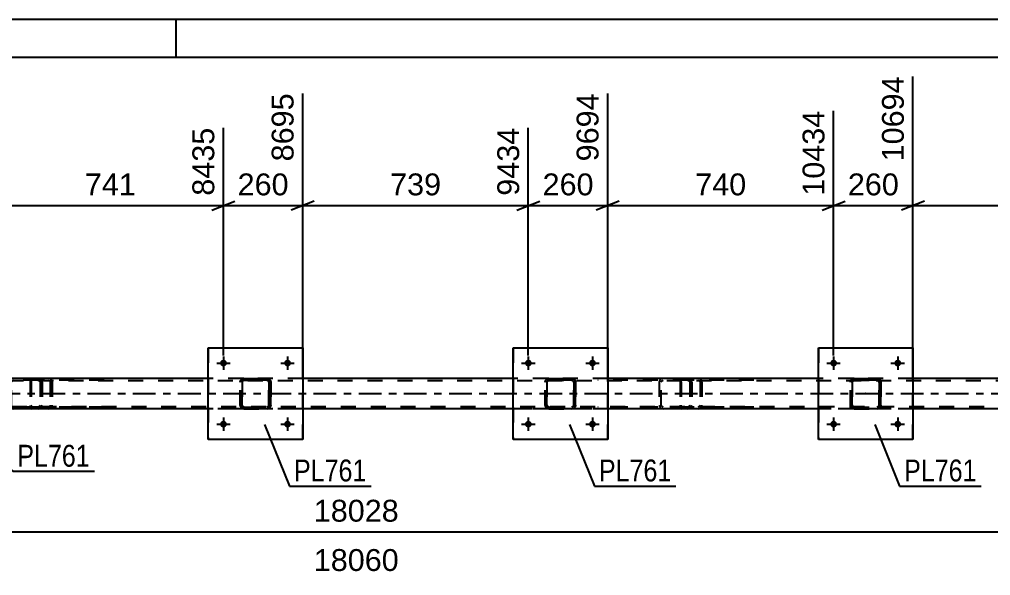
# Model space of a CAD drawing. Header units: millimetres. Extents: x 0 to 841, y 0 to 594.
# Drawn here: x 400.5 to 527.7, y 521.2 to 594 of the extents above; entities that cross this region are included whole.
import ezdxf

# ---------------------------------------------------------------- set-up
doc = ezdxf.new("R2010")
doc.units = ezdxf.units.MM
doc.linetypes.add('DXK_LINE_DOT2', pattern=[3.9198, 1.9599, -1.9599])
doc.linetypes.add('DXK_LINE_DOT3', pattern=[5.9187, 2.979, -0.9799, 0.9799, -0.9799])
doc.styles.add('Arial', font='ARIAL.TTF', dxfattribs={"height": 0.2})
doc.styles.add('Arial Narrow', font='ARIALN.TTF', dxfattribs={"height": 0.2})

# ---------------------------------------------------------------- blocks, each defined once
blk = doc.blocks.new('Unknown-318464264-1115')
at = {"color": 5, "linetype": 'Continuous'}
for p, q in [((841, 594), (0, 594)), ((421, 589), (421, 594)), ((836, 589), (5, 589))]:
    blk.add_line(p, q, dxfattribs=at)
blk = doc.blocks.new('Part-318464264-1880 - 1696')
at = {"color": 7, "linetype": 'DXK_LINE_DOT2'}
for p, q in [((765.53, 546.67), (89.78, 546.67)), ((437.58, 546.99), (425.18, 546.99)), ((477.53, 546.99), (465.13, 546.99)), ((517.53, 546.99), (505.13, 546.99)), ((89.78, 543.31), (765.53, 543.31)), ((765.53, 542.99), (105.14, 542.99)), ((437.58, 542.99), (425.18, 542.99)), ((477.53, 542.99), (465.13, 542.99)), ((517.53, 542.99), (505.13, 542.99))]:
    blk.add_line(p, q, dxfattribs=at)
at = {"color": 2, "linetype": 'Continuous'}
for p, q in [((425.18, 546.99), (397.53, 546.99)), ((465.13, 546.99), (437.58, 546.99)), ((505.13, 546.99), (477.53, 546.99)), ((545.13, 546.99), (517.53, 546.99)), ((425.18, 542.99), (397.53, 542.99)), ((465.13, 542.99), (437.58, 542.99)), ((505.13, 542.99), (477.53, 542.99)), ((545.13, 542.99), (517.53, 542.99))]:
    blk.add_line(p, q, dxfattribs=at)
at = {"color": 7, "linetype": 'DXK_LINE_DOT3'}
blk.add_line((89.78, 544.99), (765.53, 544.99), dxfattribs=at)
blk = doc.blocks.new('Part-318464264-1757 - 1696')
at = {"color": 7, "linetype": 'DXK_LINE_DOT2'}
for p, q in [((488.03, 546.99), (476.25, 546.99)), ((488.03, 546.75), (476.25, 546.75)), ((484.32, 546.65), (484.29, 546.51)), ((484.29, 546.51), (484.29, 543.47)), ((484.33, 546.69), (484.32, 546.65)), ((484.54, 546.51), (484.56, 546.6)), ((484.54, 543.47), (484.54, 546.51)), ((484.56, 546.6), (484.62, 546.68)), ((484.8, 546.99), (484.6, 546.95)), ((484.62, 546.68), (484.7, 546.73)), ((484.7, 546.73), (484.8, 546.75)), ((488.23, 546.95), (488.03, 546.99)), ((488.03, 546.75), (488.13, 546.73)), ((488.13, 546.73), (488.21, 546.68)), ((488.21, 546.68), (488.27, 546.6)), ((488.27, 546.6), (488.29, 546.51)), ((488.29, 546.51), (488.29, 543.47)), ((488.52, 546.65), (488.51, 546.69)), ((488.54, 546.51), (488.52, 546.65)), ((488.54, 546.51), (488.54, 543.47)), ((484.29, 543.47), (484.31, 543.39)), ((484.31, 543.39), (484.33, 543.29)), ((484.56, 543.38), (484.54, 543.47)), ((484.62, 543.3), (484.56, 543.38)), ((488.27, 543.38), (488.21, 543.3)), ((488.29, 543.47), (488.27, 543.38)), ((488.51, 543.29), (488.53, 543.39)), ((488.53, 543.39), (488.54, 543.47)), ((488.03, 543.23), (476.25, 543.23)), ((488.03, 542.99), (476.25, 542.99)), ((484.6, 543.03), (484.8, 542.99)), ((484.7, 543.25), (484.62, 543.3)), ((484.8, 543.23), (484.7, 543.25)), ((488.13, 543.25), (488.03, 543.23)), ((488.03, 542.99), (488.23, 543.03)), ((488.21, 543.3), (488.13, 543.25))]:
    blk.add_line(p, q, dxfattribs=at)
for centre, start, end in [((484.78, 546.49), 110.7574, 155.679), ((488.05, 546.49), 24.321, 69.2426), ((484.78, 543.49), 204.321, 249.2426), ((488.05, 543.49), 290.7574, 335.679)]:
    blk.add_arc(centre, 0.496, start, end, dxfattribs=at)
blk = doc.blocks.new('Part-318464264-1894 - 1696')
at = {"color": 7, "linetype": 'DXK_LINE_DOT2'}
for p, q in [((487.03, 546.69), (487.01, 546.51)), ((487.01, 546.51), (487.01, 543.47)), ((487.09, 546.85), (487.03, 546.69)), ((487.18, 546.95), (487.09, 546.85)), ((487.14, 546.51), (487.15, 546.6)), ((487.14, 546.51), (487.14, 543.47)), ((487.15, 546.6), (487.18, 546.68)), ((487.28, 546.99), (487.18, 546.95)), ((487.18, 546.68), (487.23, 546.73)), ((487.23, 546.73), (487.28, 546.75)), ((496.69, 546.99), (487.28, 546.99)), ((496.69, 546.75), (487.28, 546.75)), ((488.54, 546.75), (488.54, 546.99)), ((489.57, 546.95), (489.38, 546.99)), ((489.38, 546.75), (489.48, 546.73)), ((489.48, 546.73), (489.56, 546.68)), ((489.56, 546.68), (489.61, 546.6)), ((489.61, 546.6), (489.63, 546.51)), ((489.63, 546.51), (489.63, 543.47)), ((489.85, 546.65), (489.84, 546.69)), ((489.88, 546.51), (489.85, 546.65)), ((489.88, 546.51), (489.88, 543.47)), ((487.01, 543.47), (487.03, 543.29)), ((487.15, 543.38), (487.14, 543.47)), ((487.18, 543.3), (487.15, 543.38)), ((489.61, 543.38), (489.56, 543.3)), ((489.63, 543.47), (489.61, 543.38)), ((489.84, 543.29), (489.86, 543.39)), ((489.86, 543.39), (489.88, 543.47)), ((487.03, 543.29), (487.09, 543.13)), ((487.09, 543.13), (487.18, 543.03)), ((487.23, 543.25), (487.18, 543.3)), ((487.18, 543.03), (487.28, 542.99)), ((487.28, 543.23), (487.23, 543.25)), ((496.69, 543.23), (487.28, 543.23)), ((496.69, 542.99), (487.28, 542.99)), ((488.54, 542.99), (488.54, 543.23)), ((489.48, 543.25), (489.38, 543.23)), ((489.38, 542.99), (489.57, 543.03)), ((489.56, 543.3), (489.48, 543.25))]:
    blk.add_line(p, q, dxfattribs=at)
for centre, start, end in [((489.39, 546.5), 23.8485, 68.8051), ((489.39, 543.49), 291.1949, 336.1515)]:
    blk.add_arc(centre, 0.492, start, end, dxfattribs=at)
blk = doc.blocks.new('Part-318464264-1784 - 1696')
at = {"color": 7, "linetype": 'DXK_LINE_DOT2'}
for p, q in [((429.38, 546.51), (429.42, 546.69)), ((429.42, 546.69), (429.38, 546.51)), ((429.38, 543.47), (429.38, 546.51)), ((429.38, 546.51), (429.38, 546.51)), ((429.38, 543.47), (429.38, 546.51)), ((429.62, 546.51), (429.64, 546.6)), ((429.64, 546.6), (429.62, 546.51)), ((429.62, 543.47), (429.62, 546.51)), ((429.62, 546.51), (429.62, 546.51)), ((429.62, 546.51), (429.62, 543.47)), ((429.64, 546.6), (429.69, 546.68)), ((429.69, 546.68), (429.64, 546.6)), ((429.68, 546.95), (429.86, 546.99)), ((429.86, 546.99), (429.68, 546.95)), ((429.68, 546.95), (429.68, 546.95)), ((429.69, 546.68), (429.77, 546.73)), ((429.77, 546.73), (429.69, 546.68)), ((429.77, 546.73), (429.86, 546.75)), ((429.86, 546.75), (429.77, 546.73)), ((429.86, 546.99), (432.9, 546.99)), ((429.86, 546.99), (429.86, 546.99)), ((429.86, 546.99), (432.9, 546.99)), ((429.86, 546.75), (432.9, 546.75)), ((429.86, 546.75), (429.86, 546.75)), ((432.9, 546.75), (429.86, 546.75)), ((432.9, 546.99), (432.9, 546.99)), ((432.9, 546.99), (433.09, 546.95)), ((433.09, 546.95), (432.9, 546.99)), ((432.9, 546.75), (432.9, 546.75)), ((432.9, 546.75), (433, 546.73)), ((432.99, 546.73), (432.9, 546.75)), ((433.07, 546.68), (432.99, 546.73)), ((433, 546.73), (433.07, 546.68)), ((433.07, 546.68), (433.13, 546.6)), ((433.12, 546.6), (433.07, 546.68)), ((433.14, 546.51), (433.12, 546.6)), ((433.13, 546.6), (433.14, 546.51)), ((433.14, 543.47), (433.14, 546.51)), ((433.14, 546.51), (433.14, 546.51)), ((433.14, 546.51), (433.14, 543.47)), ((433.35, 546.69), (433.38, 546.51)), ((433.38, 546.51), (433.35, 546.69)), ((433.38, 543.47), (433.38, 546.51)), ((433.38, 546.51), (433.38, 546.51)), ((433.38, 546.51), (433.38, 543.47)), ((429.38, 543.47), (429.38, 543.47)), ((429.42, 543.29), (429.38, 543.47)), ((429.38, 543.47), (429.42, 543.29)), ((429.62, 543.47), (429.62, 543.47)), ((429.64, 543.38), (429.62, 543.47)), ((429.62, 543.47), (429.64, 543.38)), ((429.69, 543.3), (429.64, 543.38)), ((429.64, 543.38), (429.69, 543.3)), ((433.13, 543.38), (433.07, 543.3)), ((433.07, 543.3), (433.12, 543.38)), ((433.12, 543.38), (433.14, 543.47)), ((433.14, 543.47), (433.13, 543.38)), ((433.14, 543.47), (433.14, 543.47)), ((433.38, 543.47), (433.35, 543.29)), ((433.35, 543.29), (433.38, 543.47)), ((433.38, 543.47), (433.38, 543.47)), ((429.86, 542.99), (429.68, 543.03)), ((429.68, 543.03), (429.86, 542.99)), ((429.77, 543.25), (429.69, 543.3)), ((429.69, 543.3), (429.77, 543.25)), ((429.86, 543.23), (429.77, 543.25)), ((429.77, 543.25), (429.86, 543.23)), ((429.86, 543.23), (432.9, 543.23)), ((429.86, 543.23), (429.86, 543.23)), ((429.86, 543.23), (432.9, 543.23)), ((429.86, 542.99), (432.9, 542.99)), ((429.86, 542.99), (429.86, 542.99)), ((429.86, 542.99), (432.9, 542.99)), ((433, 543.25), (432.9, 543.23)), ((432.9, 543.23), (432.99, 543.25)), ((432.9, 543.23), (432.9, 543.23)), ((433.09, 543.03), (432.9, 542.99)), ((432.9, 542.99), (433.09, 543.03)), ((432.9, 542.99), (432.9, 542.99)), ((432.99, 543.25), (433.07, 543.3)), ((432.99, 543.25), (433, 543.25)), ((433.07, 543.3), (433, 543.25))]:
    blk.add_line(p, q, dxfattribs=at)
at = {"color": 7, "linetype": 'DXK_LINE_DOT3'}
blk.add_line((431.39, 544.99), (431.38, 544.99), dxfattribs=at)
at = {"color": 7, "linetype": 'DXK_LINE_DOT2'}
for centre, start, end in [((429.86, 546.51), 112.5, 157.5), ((429.86, 546.51), 112.5, 157.5), ((432.9, 546.51), 22.5, 67.5), ((432.9, 546.51), 22.5, 67.5), ((429.86, 543.47), 202.5, 247.5), ((429.86, 543.47), 202.5, 247.5), ((432.9, 543.47), 292.5, 337.5), ((432.9, 543.47), 292.5, 337.5)]:
    blk.add_arc(centre, 0.48, start, end, dxfattribs=at)
blk = doc.blocks.new('Part-318464264-1789 - 1696')
at = {"color": 2, "linetype": 'Continuous'}
for p, q in [((425.18, 538.99), (425.18, 550.99)), ((425.18, 550.99), (425.18, 550.99)), ((425.18, 550.99), (437.58, 550.99)), ((437.58, 550.99), (437.58, 538.99)), ((425.18, 538.99), (425.18, 538.99)), ((437.58, 538.99), (425.18, 538.99))]:
    blk.add_line(p, q, dxfattribs=at)
at = {"color": 7, "linetype": 'DXK_LINE_DOT2'}
for p, q in [((425.18, 550.99), (425.18, 538.99)), ((425.18, 550.99), (425.18, 550.99)), ((437.58, 538.99), (437.58, 550.99)), ((425.18, 538.99), (425.18, 538.99))]:
    blk.add_line(p, q, dxfattribs=at)
blk = doc.blocks.new('Part-318464264-1790 - 1696')
at = {"color": 7, "linetype": 'DXK_LINE_DOT2'}
for p, q in [((469.33, 546.51), (469.37, 546.69)), ((469.37, 546.69), (469.33, 546.51)), ((469.33, 543.47), (469.33, 546.51)), ((469.33, 546.51), (469.33, 546.51)), ((469.33, 543.47), (469.33, 546.51)), ((469.57, 546.51), (469.59, 546.6)), ((469.59, 546.6), (469.57, 546.51)), ((469.57, 543.47), (469.57, 546.51)), ((469.57, 546.51), (469.57, 546.51)), ((469.57, 546.51), (469.57, 543.47)), ((469.59, 546.6), (469.64, 546.68)), ((469.64, 546.68), (469.59, 546.6)), ((469.63, 546.95), (469.81, 546.99)), ((469.81, 546.99), (469.63, 546.95)), ((469.63, 546.95), (469.63, 546.95)), ((469.64, 546.68), (469.72, 546.73)), ((469.72, 546.73), (469.64, 546.68)), ((469.72, 546.73), (469.81, 546.75)), ((469.81, 546.75), (469.72, 546.73)), ((469.81, 546.99), (472.85, 546.99)), ((469.81, 546.99), (469.81, 546.99)), ((469.81, 546.99), (472.85, 546.99)), ((469.81, 546.75), (472.85, 546.75)), ((469.81, 546.75), (469.81, 546.75)), ((472.85, 546.75), (469.81, 546.75)), ((472.85, 546.99), (472.85, 546.99)), ((472.85, 546.99), (473.04, 546.95)), ((473.04, 546.95), (472.85, 546.99)), ((472.85, 546.75), (472.85, 546.75)), ((472.85, 546.75), (472.95, 546.73)), ((472.94, 546.73), (472.85, 546.75)), ((473.02, 546.68), (472.94, 546.73)), ((472.95, 546.73), (473.02, 546.68)), ((473.02, 546.68), (473.08, 546.6)), ((473.07, 546.6), (473.02, 546.68)), ((473.09, 546.51), (473.07, 546.6)), ((473.08, 546.6), (473.09, 546.51)), ((473.09, 543.47), (473.09, 546.51)), ((473.09, 546.51), (473.09, 546.51)), ((473.09, 546.51), (473.09, 543.47)), ((473.3, 546.69), (473.33, 546.51)), ((473.33, 546.51), (473.3, 546.69)), ((473.33, 543.47), (473.33, 546.51)), ((473.33, 546.51), (473.33, 546.51)), ((473.33, 546.51), (473.33, 543.47)), ((469.33, 543.47), (469.33, 543.47)), ((469.37, 543.29), (469.33, 543.47)), ((469.33, 543.47), (469.37, 543.29)), ((469.57, 543.47), (469.57, 543.47)), ((469.59, 543.38), (469.57, 543.47)), ((469.57, 543.47), (469.59, 543.38)), ((469.64, 543.3), (469.59, 543.38)), ((469.59, 543.38), (469.64, 543.3)), ((473.08, 543.38), (473.02, 543.3)), ((473.02, 543.3), (473.07, 543.38)), ((473.07, 543.38), (473.09, 543.47)), ((473.09, 543.47), (473.08, 543.38)), ((473.09, 543.47), (473.09, 543.47)), ((473.33, 543.47), (473.3, 543.29)), ((473.3, 543.29), (473.33, 543.47)), ((473.33, 543.47), (473.33, 543.47)), ((469.81, 542.99), (469.63, 543.03)), ((469.63, 543.03), (469.81, 542.99)), ((469.72, 543.25), (469.64, 543.3)), ((469.64, 543.3), (469.72, 543.25)), ((469.81, 543.23), (469.72, 543.25)), ((469.72, 543.25), (469.81, 543.23)), ((469.81, 543.23), (472.85, 543.23)), ((469.81, 543.23), (469.81, 543.23)), ((469.81, 543.23), (472.85, 543.23)), ((469.81, 542.99), (472.85, 542.99)), ((469.81, 542.99), (469.81, 542.99)), ((469.81, 542.99), (472.85, 542.99)), ((472.95, 543.25), (472.85, 543.23)), ((472.85, 543.23), (472.94, 543.25)), ((472.85, 543.23), (472.85, 543.23)), ((473.04, 543.03), (472.85, 542.99)), ((472.85, 542.99), (473.04, 543.03)), ((472.85, 542.99), (472.85, 542.99)), ((472.94, 543.25), (473.02, 543.3)), ((472.94, 543.25), (472.95, 543.25)), ((473.02, 543.3), (472.95, 543.25))]:
    blk.add_line(p, q, dxfattribs=at)
at = {"color": 7, "linetype": 'DXK_LINE_DOT3'}
blk.add_line((471.34, 544.99), (471.33, 544.99), dxfattribs=at)
at = {"color": 7, "linetype": 'DXK_LINE_DOT2'}
for centre, start, end in [((469.81, 546.51), 112.5, 157.5), ((469.81, 546.51), 112.5, 157.5), ((472.85, 546.51), 22.5, 67.5), ((472.85, 546.51), 22.5, 67.5), ((469.81, 543.47), 202.5, 247.5), ((469.81, 543.47), 202.5, 247.5), ((472.85, 543.47), 292.5, 337.5), ((472.85, 543.47), 292.5, 337.5)]:
    blk.add_arc(centre, 0.48, start, end, dxfattribs=at)
blk = doc.blocks.new('Part-318464264-1795 - 1696')
at = {"color": 2, "linetype": 'Continuous'}
for p, q in [((465.13, 538.99), (465.13, 550.99)), ((465.13, 550.99), (465.13, 550.99)), ((465.13, 550.99), (477.53, 550.99)), ((477.53, 550.99), (477.53, 538.99)), ((465.13, 538.99), (465.13, 538.99)), ((477.53, 538.99), (465.13, 538.99))]:
    blk.add_line(p, q, dxfattribs=at)
at = {"color": 7, "linetype": 'DXK_LINE_DOT2'}
for p, q in [((465.13, 550.99), (465.13, 538.99)), ((465.13, 550.99), (465.13, 550.99)), ((477.53, 538.99), (477.53, 550.99)), ((465.13, 538.99), (465.13, 538.99))]:
    blk.add_line(p, q, dxfattribs=at)
blk = doc.blocks.new('Part-318464264-1851 - 1696')
at = {"color": 7, "linetype": 'DXK_LINE_DOT2'}
for p, q in [((509.33, 546.51), (509.37, 546.69)), ((509.37, 546.69), (509.33, 546.51)), ((509.33, 543.47), (509.33, 546.51)), ((509.33, 546.51), (509.33, 546.51)), ((509.33, 543.47), (509.33, 546.51)), ((509.57, 546.51), (509.59, 546.6)), ((509.59, 546.6), (509.57, 546.51)), ((509.57, 543.47), (509.57, 546.51)), ((509.57, 546.51), (509.57, 546.51)), ((509.57, 546.51), (509.57, 543.47)), ((509.59, 546.6), (509.64, 546.68)), ((509.64, 546.68), (509.59, 546.6)), ((509.63, 546.95), (509.81, 546.99)), ((509.81, 546.99), (509.63, 546.95)), ((509.63, 546.95), (509.63, 546.95)), ((509.64, 546.68), (509.72, 546.73)), ((509.72, 546.73), (509.64, 546.68)), ((509.72, 546.73), (509.81, 546.75)), ((509.81, 546.75), (509.72, 546.73)), ((509.81, 546.99), (512.85, 546.99)), ((509.81, 546.99), (509.81, 546.99)), ((509.81, 546.99), (512.85, 546.99)), ((509.81, 546.75), (512.85, 546.75)), ((509.81, 546.75), (509.81, 546.75)), ((512.85, 546.75), (509.81, 546.75)), ((512.85, 546.99), (512.85, 546.99)), ((512.85, 546.99), (513.04, 546.95)), ((513.04, 546.95), (512.85, 546.99)), ((512.85, 546.75), (512.85, 546.75)), ((512.85, 546.75), (512.95, 546.73)), ((512.94, 546.73), (512.85, 546.75)), ((513.02, 546.68), (512.94, 546.73)), ((512.95, 546.73), (513.02, 546.68)), ((513.02, 546.68), (513.08, 546.6)), ((513.07, 546.6), (513.02, 546.68)), ((513.09, 546.51), (513.07, 546.6)), ((513.08, 546.6), (513.09, 546.51)), ((513.09, 543.47), (513.09, 546.51)), ((513.09, 546.51), (513.09, 546.51)), ((513.09, 546.51), (513.09, 543.47)), ((513.3, 546.69), (513.33, 546.51)), ((513.33, 546.51), (513.3, 546.69)), ((513.33, 543.47), (513.33, 546.51)), ((513.33, 546.51), (513.33, 546.51)), ((513.33, 546.51), (513.33, 543.47)), ((509.33, 543.47), (509.33, 543.47)), ((509.37, 543.29), (509.33, 543.47)), ((509.33, 543.47), (509.37, 543.29)), ((509.57, 543.47), (509.57, 543.47)), ((509.59, 543.38), (509.57, 543.47)), ((509.57, 543.47), (509.59, 543.38)), ((509.64, 543.3), (509.59, 543.38)), ((509.59, 543.38), (509.64, 543.3)), ((513.08, 543.38), (513.02, 543.3)), ((513.02, 543.3), (513.07, 543.38)), ((513.07, 543.38), (513.09, 543.47)), ((513.09, 543.47), (513.08, 543.38)), ((513.09, 543.47), (513.09, 543.47)), ((513.33, 543.47), (513.3, 543.29)), ((513.3, 543.29), (513.33, 543.47)), ((513.33, 543.47), (513.33, 543.47)), ((509.81, 542.99), (509.63, 543.03)), ((509.63, 543.03), (509.81, 542.99)), ((509.72, 543.25), (509.64, 543.3)), ((509.64, 543.3), (509.72, 543.25)), ((509.81, 543.23), (509.72, 543.25)), ((509.72, 543.25), (509.81, 543.23)), ((509.81, 543.23), (512.85, 543.23)), ((509.81, 543.23), (509.81, 543.23)), ((509.81, 543.23), (512.85, 543.23)), ((509.81, 542.99), (512.85, 542.99)), ((509.81, 542.99), (509.81, 542.99)), ((509.81, 542.99), (512.85, 542.99)), ((512.95, 543.25), (512.85, 543.23)), ((512.85, 543.23), (512.94, 543.25)), ((512.85, 543.23), (512.85, 543.23)), ((513.04, 543.03), (512.85, 542.99)), ((512.85, 542.99), (513.04, 543.03)), ((512.85, 542.99), (512.85, 542.99)), ((512.94, 543.25), (513.02, 543.3)), ((512.94, 543.25), (512.95, 543.25)), ((513.02, 543.3), (512.95, 543.25))]:
    blk.add_line(p, q, dxfattribs=at)
at = {"color": 7, "linetype": 'DXK_LINE_DOT3'}
blk.add_line((511.34, 544.99), (511.33, 544.99), dxfattribs=at)
at = {"color": 7, "linetype": 'DXK_LINE_DOT2'}
for centre, start, end in [((509.81, 546.51), 112.5, 157.5), ((509.81, 546.51), 112.5, 157.5), ((512.85, 546.51), 22.5, 67.5), ((512.85, 546.51), 22.5, 67.5), ((509.81, 543.47), 202.5, 247.5), ((509.81, 543.47), 202.5, 247.5), ((512.85, 543.47), 292.5, 337.5), ((512.85, 543.47), 292.5, 337.5)]:
    blk.add_arc(centre, 0.48, start, end, dxfattribs=at)
blk = doc.blocks.new('Part-318464264-1856 - 1696')
at = {"color": 2, "linetype": 'Continuous'}
for p, q in [((505.13, 538.99), (505.13, 550.99)), ((505.13, 550.99), (505.13, 550.99)), ((505.13, 550.99), (517.53, 550.99)), ((517.53, 550.99), (517.53, 538.99)), ((505.13, 538.99), (505.13, 538.99)), ((517.53, 538.99), (505.13, 538.99))]:
    blk.add_line(p, q, dxfattribs=at)
at = {"color": 7, "linetype": 'DXK_LINE_DOT2'}
for p, q in [((505.13, 550.99), (505.13, 538.99)), ((505.13, 550.99), (505.13, 550.99)), ((517.53, 538.99), (517.53, 550.99)), ((505.13, 538.99), (505.13, 538.99))]:
    blk.add_line(p, q, dxfattribs=at)
blk = doc.blocks.new('Part-318464264-1895 - 1696')
at = {"color": 7, "linetype": 'DXK_LINE_DOT2'}
for p, q in [((402.9, 546.99), (391.12, 546.99)), ((402.9, 546.75), (391.12, 546.75)), ((399.18, 546.65), (399.15, 546.51)), ((399.15, 546.51), (399.15, 543.47)), ((399.19, 546.69), (399.18, 546.65)), ((399.41, 546.51), (399.43, 546.6)), ((399.41, 543.47), (399.41, 546.51)), ((399.43, 546.6), (399.48, 546.68)), ((399.66, 546.99), (399.47, 546.95)), ((399.48, 546.68), (399.56, 546.73)), ((399.56, 546.73), (399.66, 546.75)), ((403.09, 546.95), (402.9, 546.99)), ((402.9, 546.75), (402.99, 546.73)), ((402.99, 546.73), (403.08, 546.68)), ((403.08, 546.68), (403.13, 546.6)), ((403.13, 546.6), (403.15, 546.51)), ((403.15, 546.51), (403.15, 543.47)), ((403.38, 546.65), (403.37, 546.69)), ((403.41, 546.51), (403.38, 546.65)), ((403.41, 546.51), (403.41, 543.47)), ((399.15, 543.47), (399.17, 543.39)), ((399.17, 543.39), (399.19, 543.29)), ((399.43, 543.38), (399.41, 543.47)), ((399.48, 543.3), (399.43, 543.38)), ((403.13, 543.38), (403.08, 543.3)), ((403.15, 543.47), (403.13, 543.38)), ((403.37, 543.29), (403.39, 543.39)), ((403.39, 543.39), (403.41, 543.47)), ((402.9, 543.23), (391.12, 543.23)), ((402.9, 542.99), (391.12, 542.99)), ((399.47, 543.03), (399.66, 542.99)), ((399.56, 543.25), (399.48, 543.3)), ((399.66, 543.23), (399.56, 543.25)), ((402.99, 543.25), (402.9, 543.23)), ((402.9, 542.99), (403.09, 543.03)), ((403.08, 543.3), (402.99, 543.25))]:
    blk.add_line(p, q, dxfattribs=at)
for centre, start, end in [((399.64, 546.49), 110.7574, 155.679), ((402.92, 546.49), 24.321, 69.2426), ((399.64, 543.49), 204.321, 249.2426), ((402.92, 543.49), 290.7574, 335.679)]:
    blk.add_arc(centre, 0.496, start, end, dxfattribs=at)
blk = doc.blocks.new('Part-318464264-1898 - 1696')
at = {"color": 7, "linetype": 'DXK_LINE_DOT2'}
for p, q in [((401.89, 546.69), (401.87, 546.51)), ((401.87, 546.51), (401.87, 543.47)), ((401.95, 546.85), (401.89, 546.69)), ((402.04, 546.95), (401.95, 546.85)), ((402.01, 546.51), (402.02, 546.6)), ((402.01, 546.51), (402.01, 543.47)), ((402.02, 546.6), (402.05, 546.68)), ((402.14, 546.99), (402.04, 546.95)), ((402.05, 546.68), (402.09, 546.73)), ((402.09, 546.73), (402.14, 546.75)), ((411.56, 546.99), (402.14, 546.99)), ((411.56, 546.75), (402.14, 546.75)), ((403.41, 546.75), (403.41, 546.99)), ((404.44, 546.95), (404.25, 546.99)), ((404.25, 546.75), (404.34, 546.73)), ((404.34, 546.73), (404.43, 546.68)), ((404.43, 546.68), (404.48, 546.6)), ((404.48, 546.6), (404.5, 546.51)), ((404.5, 546.51), (404.5, 543.47)), ((404.72, 546.65), (404.71, 546.69)), ((404.75, 546.51), (404.72, 546.65)), ((404.75, 546.51), (404.75, 543.47)), ((401.87, 543.47), (401.89, 543.29)), ((402.02, 543.38), (402.01, 543.47)), ((402.05, 543.3), (402.02, 543.38)), ((404.48, 543.38), (404.43, 543.3)), ((404.5, 543.47), (404.48, 543.38)), ((404.71, 543.29), (404.73, 543.39)), ((404.73, 543.39), (404.75, 543.47)), ((401.89, 543.29), (401.95, 543.13)), ((401.95, 543.13), (402.04, 543.03)), ((402.04, 543.03), (402.14, 542.99)), ((402.09, 543.25), (402.05, 543.3)), ((402.14, 543.23), (402.09, 543.25)), ((411.56, 543.23), (402.14, 543.23)), ((411.56, 542.99), (402.14, 542.99)), ((403.41, 542.99), (403.41, 543.23)), ((404.34, 543.25), (404.25, 543.23)), ((404.25, 542.99), (404.44, 543.03)), ((404.43, 543.3), (404.34, 543.25))]:
    blk.add_line(p, q, dxfattribs=at)
for centre, start, end in [((404.26, 546.5), 23.8485, 68.8051), ((404.26, 543.49), 291.1949, 336.1515)]:
    blk.add_arc(centre, 0.492, start, end, dxfattribs=at)
blk = doc.blocks.new('Bolt-318464264-1941 - 1696')
at = {"linetype": 'Continuous'}
for points in [[(466.69, 548.99), (466.7, 549.08), (466.73, 549.17), (466.78, 549.25), (466.84, 549.32), (466.91, 549.37), (467, 549.41), (467.09, 549.43), (467.18, 549.43), (467.27, 549.41), (467.35, 549.37), (467.43, 549.32), (467.49, 549.25), (467.54, 549.17), (467.56, 549.08), (467.57, 548.99), (467.56, 548.9), (467.54, 548.81), (467.49, 548.73), (467.43, 548.66), (467.35, 548.61), (467.27, 548.57), (467.18, 548.55), (467.09, 548.55), (467, 548.57), (466.91, 548.61), (466.84, 548.66), (466.78, 548.73), (466.73, 548.81), (466.7, 548.9)], [(475.09, 548.99), (475.1, 549.08), (475.13, 549.17), (475.18, 549.25), (475.24, 549.32), (475.31, 549.37), (475.4, 549.41), (475.49, 549.43), (475.58, 549.43), (475.67, 549.41), (475.75, 549.37), (475.83, 549.32), (475.89, 549.25), (475.94, 549.17), (475.96, 549.08), (475.97, 548.99), (475.96, 548.9), (475.94, 548.81), (475.89, 548.73), (475.83, 548.66), (475.75, 548.61), (475.67, 548.57), (475.58, 548.55), (475.49, 548.55), (475.4, 548.57), (475.31, 548.61), (475.24, 548.66), (475.18, 548.73), (475.13, 548.81), (475.1, 548.9)]]:
    blk.add_hatch(color=1, dxfattribs=at).paths.add_polyline_path(points)
at = {"color": 1, "linetype": 'Continuous'}
for p, q in [((467.13, 549.87), (467.13, 548.11)), ((475.53, 549.87), (475.53, 548.11)), ((466.25, 548.99), (468.01, 548.99)), ((474.65, 548.99), (476.41, 548.99))]:
    blk.add_line(p, q, dxfattribs=at)
blk = doc.blocks.new('Bolt-318464264-1942 - 1696')
at = {"linetype": 'Continuous'}
for points in [[(466.69, 540.99), (466.7, 541.08), (466.73, 541.17), (466.78, 541.25), (466.84, 541.32), (466.91, 541.37), (467, 541.41), (467.09, 541.43), (467.18, 541.43), (467.27, 541.41), (467.35, 541.37), (467.43, 541.32), (467.49, 541.25), (467.54, 541.17), (467.56, 541.08), (467.57, 540.99), (467.56, 540.9), (467.54, 540.81), (467.49, 540.73), (467.43, 540.66), (467.35, 540.61), (467.27, 540.57), (467.18, 540.55), (467.09, 540.55), (467, 540.57), (466.91, 540.61), (466.84, 540.66), (466.78, 540.73), (466.73, 540.81), (466.7, 540.9)], [(475.09, 540.99), (475.1, 541.08), (475.13, 541.17), (475.18, 541.25), (475.24, 541.32), (475.31, 541.37), (475.4, 541.41), (475.49, 541.43), (475.58, 541.43), (475.67, 541.41), (475.75, 541.37), (475.83, 541.32), (475.89, 541.25), (475.94, 541.17), (475.96, 541.08), (475.97, 540.99), (475.96, 540.9), (475.94, 540.81), (475.89, 540.73), (475.83, 540.66), (475.75, 540.61), (475.67, 540.57), (475.58, 540.55), (475.49, 540.55), (475.4, 540.57), (475.31, 540.61), (475.24, 540.66), (475.18, 540.73), (475.13, 540.81), (475.1, 540.9)]]:
    blk.add_hatch(color=1, dxfattribs=at).paths.add_polyline_path(points)
at = {"color": 1, "linetype": 'Continuous'}
for p, q in [((466.25, 540.99), (468.01, 540.99)), ((467.13, 541.87), (467.13, 540.11)), ((474.65, 540.99), (476.41, 540.99)), ((475.53, 541.87), (475.53, 540.11))]:
    blk.add_line(p, q, dxfattribs=at)
blk = doc.blocks.new('Bolt-318464264-1943 - 1696')
at = {"linetype": 'Continuous'}
for points in [[(426.74, 548.99), (426.75, 549.08), (426.78, 549.17), (426.83, 549.25), (426.89, 549.32), (426.96, 549.37), (427.05, 549.41), (427.14, 549.43), (427.23, 549.43), (427.32, 549.41), (427.4, 549.37), (427.48, 549.32), (427.54, 549.25), (427.59, 549.17), (427.61, 549.08), (427.62, 548.99), (427.61, 548.9), (427.59, 548.81), (427.54, 548.73), (427.48, 548.66), (427.4, 548.61), (427.32, 548.57), (427.23, 548.55), (427.14, 548.55), (427.05, 548.57), (426.96, 548.61), (426.89, 548.66), (426.83, 548.73), (426.78, 548.81), (426.75, 548.9)], [(435.14, 548.99), (435.15, 549.08), (435.18, 549.17), (435.23, 549.25), (435.29, 549.32), (435.36, 549.37), (435.45, 549.41), (435.54, 549.43), (435.63, 549.43), (435.72, 549.41), (435.8, 549.37), (435.88, 549.32), (435.94, 549.25), (435.99, 549.17), (436.01, 549.08), (436.02, 548.99), (436.01, 548.9), (435.99, 548.81), (435.94, 548.73), (435.88, 548.66), (435.8, 548.61), (435.72, 548.57), (435.63, 548.55), (435.54, 548.55), (435.45, 548.57), (435.36, 548.61), (435.29, 548.66), (435.23, 548.73), (435.18, 548.81), (435.15, 548.9)]]:
    blk.add_hatch(color=1, dxfattribs=at).paths.add_polyline_path(points)
at = {"color": 1, "linetype": 'Continuous'}
for p, q in [((427.18, 549.87), (427.18, 548.11)), ((435.58, 549.87), (435.58, 548.11)), ((426.3, 548.99), (428.06, 548.99)), ((434.7, 548.99), (436.46, 548.99))]:
    blk.add_line(p, q, dxfattribs=at)
blk = doc.blocks.new('Bolt-318464264-1944 - 1696')
at = {"linetype": 'Continuous'}
for points in [[(426.74, 540.99), (426.75, 541.08), (426.78, 541.17), (426.83, 541.25), (426.89, 541.32), (426.96, 541.37), (427.05, 541.41), (427.14, 541.43), (427.23, 541.43), (427.32, 541.41), (427.4, 541.37), (427.48, 541.32), (427.54, 541.25), (427.59, 541.17), (427.61, 541.08), (427.62, 540.99), (427.61, 540.9), (427.59, 540.81), (427.54, 540.73), (427.48, 540.66), (427.4, 540.61), (427.32, 540.57), (427.23, 540.55), (427.14, 540.55), (427.05, 540.57), (426.96, 540.61), (426.89, 540.66), (426.83, 540.73), (426.78, 540.81), (426.75, 540.9)], [(435.14, 540.99), (435.15, 541.08), (435.18, 541.17), (435.23, 541.25), (435.29, 541.32), (435.36, 541.37), (435.45, 541.41), (435.54, 541.43), (435.63, 541.43), (435.72, 541.41), (435.8, 541.37), (435.88, 541.32), (435.94, 541.25), (435.99, 541.17), (436.01, 541.08), (436.02, 540.99), (436.01, 540.9), (435.99, 540.81), (435.94, 540.73), (435.88, 540.66), (435.8, 540.61), (435.72, 540.57), (435.63, 540.55), (435.54, 540.55), (435.45, 540.57), (435.36, 540.61), (435.29, 540.66), (435.23, 540.73), (435.18, 540.81), (435.15, 540.9)]]:
    blk.add_hatch(color=1, dxfattribs=at).paths.add_polyline_path(points)
at = {"color": 1, "linetype": 'Continuous'}
for p, q in [((426.3, 540.99), (428.06, 540.99)), ((427.18, 541.87), (427.18, 540.11)), ((434.7, 540.99), (436.46, 540.99)), ((435.58, 541.87), (435.58, 540.11))]:
    blk.add_line(p, q, dxfattribs=at)
blk = doc.blocks.new('Bolt-318464264-1955 - 1696')
at = {"linetype": 'Continuous'}
for points in [[(506.69, 548.99), (506.7, 549.08), (506.73, 549.17), (506.78, 549.25), (506.84, 549.32), (506.91, 549.37), (507, 549.41), (507.09, 549.43), (507.18, 549.43), (507.27, 549.41), (507.35, 549.37), (507.43, 549.32), (507.49, 549.25), (507.54, 549.17), (507.56, 549.08), (507.57, 548.99), (507.56, 548.9), (507.54, 548.81), (507.49, 548.73), (507.43, 548.66), (507.35, 548.61), (507.27, 548.57), (507.18, 548.55), (507.09, 548.55), (507, 548.57), (506.91, 548.61), (506.84, 548.66), (506.78, 548.73), (506.73, 548.81), (506.7, 548.9)], [(515.09, 548.99), (515.1, 549.08), (515.13, 549.17), (515.18, 549.25), (515.24, 549.32), (515.31, 549.37), (515.4, 549.41), (515.49, 549.43), (515.58, 549.43), (515.67, 549.41), (515.75, 549.37), (515.83, 549.32), (515.89, 549.25), (515.94, 549.17), (515.96, 549.08), (515.97, 548.99), (515.96, 548.9), (515.94, 548.81), (515.89, 548.73), (515.83, 548.66), (515.75, 548.61), (515.67, 548.57), (515.58, 548.55), (515.49, 548.55), (515.4, 548.57), (515.31, 548.61), (515.24, 548.66), (515.18, 548.73), (515.13, 548.81), (515.1, 548.9)]]:
    blk.add_hatch(color=1, dxfattribs=at).paths.add_polyline_path(points)
at = {"color": 1, "linetype": 'Continuous'}
for p, q in [((507.13, 549.87), (507.13, 548.11)), ((515.53, 549.87), (515.53, 548.11)), ((506.25, 548.99), (508.01, 548.99)), ((514.65, 548.99), (516.41, 548.99))]:
    blk.add_line(p, q, dxfattribs=at)
blk = doc.blocks.new('Bolt-318464264-1956 - 1696')
at = {"linetype": 'Continuous'}
for points in [[(506.69, 540.99), (506.7, 541.08), (506.73, 541.17), (506.78, 541.25), (506.84, 541.32), (506.91, 541.37), (507, 541.41), (507.09, 541.43), (507.18, 541.43), (507.27, 541.41), (507.35, 541.37), (507.43, 541.32), (507.49, 541.25), (507.54, 541.17), (507.56, 541.08), (507.57, 540.99), (507.56, 540.9), (507.54, 540.81), (507.49, 540.73), (507.43, 540.66), (507.35, 540.61), (507.27, 540.57), (507.18, 540.55), (507.09, 540.55), (507, 540.57), (506.91, 540.61), (506.84, 540.66), (506.78, 540.73), (506.73, 540.81), (506.7, 540.9)], [(515.09, 540.99), (515.1, 541.08), (515.13, 541.17), (515.18, 541.25), (515.24, 541.32), (515.31, 541.37), (515.4, 541.41), (515.49, 541.43), (515.58, 541.43), (515.67, 541.41), (515.75, 541.37), (515.83, 541.32), (515.89, 541.25), (515.94, 541.17), (515.96, 541.08), (515.97, 540.99), (515.96, 540.9), (515.94, 540.81), (515.89, 540.73), (515.83, 540.66), (515.75, 540.61), (515.67, 540.57), (515.58, 540.55), (515.49, 540.55), (515.4, 540.57), (515.31, 540.61), (515.24, 540.66), (515.18, 540.73), (515.13, 540.81), (515.1, 540.9)]]:
    blk.add_hatch(color=1, dxfattribs=at).paths.add_polyline_path(points)
at = {"color": 1, "linetype": 'Continuous'}
for p, q in [((506.25, 540.99), (508.01, 540.99)), ((507.13, 541.87), (507.13, 540.11)), ((514.65, 540.99), (516.41, 540.99)), ((515.53, 541.87), (515.53, 540.11))]:
    blk.add_line(p, q, dxfattribs=at)
blk = doc.blocks.new('StraightDimension-318464264-7623 - 1696')
at = {"color": 7, "linetype": 'Continuous'}
for p, q in [((437.57, 547.99), (437.57, 584.3)), ((467.13, 549.99), (467.13, 579.8)), ((439.07, 570.21), (436.07, 569.01)), ((465.63, 569.01), (468.63, 570.21)), ((437.57, 569.61), (467.13, 569.61))]:
    blk.add_line(p, q, dxfattribs=at)
at = {"color": 0}
blk.add_wipeout([(456.29, 570.36), (456.29, 574.56), (448.42, 574.56), (448.42, 570.36)], dxfattribs=at)
at = {"color": 3, "style": 'Arial'}
blk.add_text('739', height=2.865, dxfattribs=at).set_placement((449.02, 570.96))
at = {"color": 0, "linetype": 'Continuous'}
blk.add_wipeout([(466.53, 580.4), (462.33, 580.4), (462.33, 570.31), (466.53, 570.31)], dxfattribs=at)
at = {"color": 3, "linetype": 'Continuous', "style": 'Arial'}
blk.add_text('9434', height=2.865, rotation=90.0002, dxfattribs=at).set_placement((465.93, 570.91))
blk = doc.blocks.new('StraightDimension-318464264-7622 - 1696')
at = {"color": 7, "linetype": 'Continuous'}
for p, q in [((477.53, 547.99), (477.53, 584.3)), ((467.13, 549.99), (467.13, 579.8)), ((465.63, 569.01), (468.63, 570.21)), ((479.03, 570.21), (476.03, 569.01)), ((467.13, 569.61), (477.53, 569.61))]:
    blk.add_line(p, q, dxfattribs=at)
at = {"color": 0}
blk.add_wipeout([(476.27, 570.36), (476.27, 574.56), (468.4, 574.56), (468.4, 570.36)], dxfattribs=at)
at = {"color": 3, "style": 'Arial'}
blk.add_text('260', height=2.865, dxfattribs=at).set_placement((469, 570.96))
at = {"color": 0, "linetype": 'Continuous'}
blk.add_wipeout([(476.93, 584.9), (472.73, 584.9), (472.73, 574.81), (476.93, 574.81)], dxfattribs=at)
at = {"color": 3, "linetype": 'Continuous', "style": 'Arial'}
blk.add_text('9694', height=2.865, rotation=90.0002, dxfattribs=at).set_placement((476.33, 575.41))
blk = doc.blocks.new('StraightDimension-318464264-7620 - 1696')
at = {"color": 7, "linetype": 'Continuous'}
for p, q in [((517.53, 547.99), (517.53, 586.53)), ((507.13, 549.99), (507.13, 582.03)), ((505.63, 569.01), (508.63, 570.21)), ((519.03, 570.21), (516.03, 569.01)), ((507.13, 569.61), (517.53, 569.61))]:
    blk.add_line(p, q, dxfattribs=at)
at = {"color": 0}
blk.add_wipeout([(516.27, 570.36), (516.27, 574.56), (508.4, 574.56), (508.4, 570.36)], dxfattribs=at)
at = {"color": 3, "style": 'Arial'}
blk.add_text('260', height=2.865, dxfattribs=at).set_placement((509, 570.96))
at = {"color": 0, "linetype": 'Continuous'}
blk.add_wipeout([(516.93, 587.13), (512.73, 587.13), (512.73, 574.81), (516.93, 574.81)], dxfattribs=at)
at = {"color": 3, "linetype": 'Continuous', "style": 'Arial'}
blk.add_text('10694', height=2.865, rotation=90.0002, dxfattribs=at).set_placement((516.33, 575.41))
blk = doc.blocks.new('StraightDimension-318464264-7624 - 1696')
at = {"color": 7, "linetype": 'Continuous'}
for p, q in [((437.57, 547.99), (437.57, 584.3)), ((427.18, 549.99), (427.18, 579.8)), ((425.68, 569.01), (428.68, 570.21)), ((439.07, 570.21), (436.07, 569.01)), ((427.18, 569.61), (437.57, 569.61))]:
    blk.add_line(p, q, dxfattribs=at)
at = {"color": 0}
blk.add_wipeout([(436.31, 570.36), (436.31, 574.56), (428.44, 574.56), (428.44, 570.36)], dxfattribs=at)
at = {"color": 3, "style": 'Arial'}
blk.add_text('260', height=2.865, dxfattribs=at).set_placement((429.04, 570.96))
at = {"color": 0, "linetype": 'Continuous'}
blk.add_wipeout([(436.97, 584.9), (432.77, 584.9), (432.77, 574.81), (436.97, 574.81)], dxfattribs=at)
at = {"color": 3, "linetype": 'Continuous', "style": 'Arial'}
blk.add_text('8695', height=2.865, rotation=90.0002, dxfattribs=at).set_placement((436.37, 575.41))
blk = doc.blocks.new('StraightDimension-318464264-2013 - 1696')
at = {"color": 7, "linetype": 'Continuous'}
blk.add_line((89.77, 526.87), (799.38, 526.87), dxfattribs=at)
at = {"color": 0}
blk.add_wipeout([(450.74, 527.62), (450.74, 531.82), (438.42, 531.82), (438.42, 527.62)], dxfattribs=at)
at = {"color": 3, "style": 'Arial'}
blk.add_text('18028', height=2.865, dxfattribs=at).set_placement((439.02, 528.22))
blk = doc.blocks.new('StraightDimension-318464264-2034 - 1696')
at = {"color": 0}
blk.add_wipeout([(450.74, 521.16), (450.74, 525.36), (438.42, 525.36), (438.42, 521.16)], dxfattribs=at)
at = {"color": 3, "style": 'Arial'}
blk.add_text('18060', height=2.865, dxfattribs=at).set_placement((439.02, 521.76))
blk = doc.blocks.new('StraightDimension-318464264-7619 - 1696')
at = {"color": 7, "linetype": 'Continuous'}
for p, q in [((517.53, 547.99), (517.53, 586.53)), ((547.13, 549.99), (547.13, 582.03)), ((519.03, 570.21), (516.03, 569.01)), ((545.63, 569.01), (548.63, 570.21)), ((517.53, 569.61), (547.13, 569.61))]:
    blk.add_line(p, q, dxfattribs=at)
at = {"color": 0}
blk.add_wipeout([(536.27, 570.36), (536.27, 574.56), (528.4, 574.56), (528.4, 570.36)], dxfattribs=at)
at = {"color": 3, "style": 'Arial'}
blk.add_text('740', height=2.865, dxfattribs=at).set_placement((529, 570.96))
at = {"color": 0, "linetype": 'Continuous'}
blk.add_wipeout([(546.53, 582.63), (542.33, 582.63), (542.33, 570.31), (546.53, 570.31)], dxfattribs=at)
at = {"color": 3, "linetype": 'Continuous', "style": 'Arial'}
blk.add_text('11434', height=2.865, rotation=90.0002, dxfattribs=at).set_placement((545.93, 570.91))
blk = doc.blocks.new('StraightDimension-318464264-7621 - 1696')
at = {"color": 7, "linetype": 'Continuous'}
for p, q in [((477.53, 547.99), (477.53, 584.3)), ((507.13, 549.99), (507.13, 582.03)), ((479.03, 570.21), (476.03, 569.01)), ((505.63, 569.01), (508.63, 570.21)), ((477.53, 569.61), (507.13, 569.61))]:
    blk.add_line(p, q, dxfattribs=at)
at = {"color": 0}
blk.add_wipeout([(496.27, 570.36), (496.27, 574.56), (488.4, 574.56), (488.4, 570.36)], dxfattribs=at)
at = {"color": 3, "style": 'Arial'}
blk.add_text('740', height=2.865, dxfattribs=at).set_placement((489, 570.96))
at = {"color": 0, "linetype": 'Continuous'}
blk.add_wipeout([(506.53, 582.63), (502.33, 582.63), (502.33, 570.31), (506.53, 570.31)], dxfattribs=at)
at = {"color": 3, "linetype": 'Continuous', "style": 'Arial'}
blk.add_text('10434', height=2.865, rotation=90.0002, dxfattribs=at).set_placement((505.93, 570.91))
blk = doc.blocks.new('StraightDimension-318464264-7625 - 1696')
at = {"color": 7, "linetype": 'Continuous'}
for p, q in [((397.53, 547.99), (397.53, 584.3)), ((427.18, 549.99), (427.18, 579.8)), ((399.03, 570.21), (396.03, 569.01)), ((425.68, 569.01), (428.68, 570.21)), ((397.53, 569.61), (427.18, 569.61))]:
    blk.add_line(p, q, dxfattribs=at)
at = {"color": 0}
blk.add_wipeout([(416.29, 570.36), (416.29, 574.56), (408.42, 574.56), (408.42, 570.36)], dxfattribs=at)
at = {"color": 3, "style": 'Arial'}
blk.add_text('741', height=2.865, dxfattribs=at).set_placement((409.02, 570.96))
at = {"color": 0, "linetype": 'Continuous'}
blk.add_wipeout([(426.58, 580.4), (422.38, 580.4), (422.38, 570.31), (426.58, 570.31)], dxfattribs=at)
at = {"color": 3, "linetype": 'Continuous', "style": 'Arial'}
blk.add_text('8435', height=2.865, rotation=90.0002, dxfattribs=at).set_placement((425.98, 570.91))
blk = doc.blocks.new('Mark-318464264-1779 - 1696')
at = {"color": 0}
blk.add_wipeout([(409.67, 535.42), (409.67, 538.42), (400.17, 538.42), (400.17, 535.42)], dxfattribs=at)
blk.add_wipeout([(409.67, 535.42), (409.67, 538.42), (400.17, 538.42), (400.17, 535.42)], dxfattribs=at)
at = {"color": 30, "linetype": 'Continuous'}
for p, q in [((394.23, 539.17), (399.57, 534.82)), ((399.57, 534.82), (410.27, 534.82))]:
    blk.add_line(p, q, dxfattribs=at)
at = {"color": 3, "style": 'Arial Narrow'}
blk.add_text('PL761', height=2.863, dxfattribs=at).set_placement((400.17, 535.42))
blk = doc.blocks.new('Mark-318464264-1785 - 1696')
at = {"color": 0}
blk.add_wipeout([(445.93, 533.49), (445.93, 536.49), (436.43, 536.49), (436.43, 533.49)], dxfattribs=at)
blk.add_wipeout([(445.93, 533.49), (445.93, 536.49), (436.43, 536.49), (436.43, 533.49)], dxfattribs=at)
at = {"color": 30, "linetype": 'Continuous'}
for p, q in [((432.58, 540.95), (435.83, 532.89)), ((435.83, 532.89), (446.53, 532.89))]:
    blk.add_line(p, q, dxfattribs=at)
at = {"color": 3, "style": 'Arial Narrow'}
blk.add_text('PL761', height=2.863, dxfattribs=at).set_placement((436.43, 533.49))
blk = doc.blocks.new('Mark-318464264-1791 - 1696')
at = {"color": 0}
blk.add_wipeout([(485.88, 533.49), (485.88, 536.49), (476.38, 536.49), (476.38, 533.49)], dxfattribs=at)
blk.add_wipeout([(485.88, 533.49), (485.88, 536.49), (476.38, 536.49), (476.38, 533.49)], dxfattribs=at)
at = {"color": 30, "linetype": 'Continuous'}
for p, q in [((472.53, 540.95), (475.78, 532.89)), ((475.78, 532.89), (486.48, 532.89))]:
    blk.add_line(p, q, dxfattribs=at)
at = {"color": 3, "style": 'Arial Narrow'}
blk.add_text('PL761', height=2.863, dxfattribs=at).set_placement((476.38, 533.49))
blk = doc.blocks.new('Mark-318464264-1852 - 1696')
at = {"color": 0}
blk.add_wipeout([(525.88, 533.49), (525.88, 536.49), (516.37, 536.49), (516.37, 533.49)], dxfattribs=at)
blk.add_wipeout([(525.88, 533.49), (525.88, 536.49), (516.37, 536.49), (516.37, 533.49)], dxfattribs=at)
at = {"color": 30, "linetype": 'Continuous'}
for p, q in [((512.53, 540.95), (515.77, 532.89)), ((515.77, 532.89), (526.48, 532.89))]:
    blk.add_line(p, q, dxfattribs=at)
at = {"color": 3, "style": 'Arial Narrow'}
blk.add_text('PL761', height=2.863, dxfattribs=at).set_placement((516.37, 533.49))

msp = doc.modelspace()

# ---------------------------------------------------------------- block references
for name in ['Unknown-318464264-1115', 'Part-318464264-1789 - 1696', 'Part-318464264-1795 - 1696', 'Part-318464264-1856 - 1696', 'Bolt-318464264-1943 - 1696', 'Bolt-318464264-1941 - 1696', 'Bolt-318464264-1955 - 1696', 'Part-318464264-1880 - 1696', 'Part-318464264-1895 - 1696', 'Part-318464264-1898 - 1696', 'Part-318464264-1784 - 1696', 'Part-318464264-1790 - 1696', 'Part-318464264-1757 - 1696', 'Part-318464264-1894 - 1696', 'Part-318464264-1851 - 1696', 'Bolt-318464264-1944 - 1696', 'Bolt-318464264-1942 - 1696', 'Bolt-318464264-1956 - 1696']:
    msp.add_blockref(name, (0, 0))

# ---------------------------------------------------------------- next in the draw order: block references
for name in ['StraightDimension-318464264-7620 - 1696', 'StraightDimension-318464264-7623 - 1696', 'StraightDimension-318464264-2013 - 1696']:
    msp.add_blockref(name, (0, 0))

# ---------------------------------------------------------------- next in the draw order: block references
for name in ['StraightDimension-318464264-7619 - 1696', 'StraightDimension-318464264-7624 - 1696', 'StraightDimension-318464264-7622 - 1696', 'StraightDimension-318464264-2034 - 1696']:
    msp.add_blockref(name, (0, 0))

# ---------------------------------------------------------------- next in the draw order: block references
for name in ['StraightDimension-318464264-7625 - 1696', 'StraightDimension-318464264-7621 - 1696', 'Mark-318464264-1785 - 1696', 'Mark-318464264-1791 - 1696', 'Mark-318464264-1852 - 1696', 'Mark-318464264-1779 - 1696']:
    msp.add_blockref(name, (0, 0))

doc.saveas('drawing.dxf')
